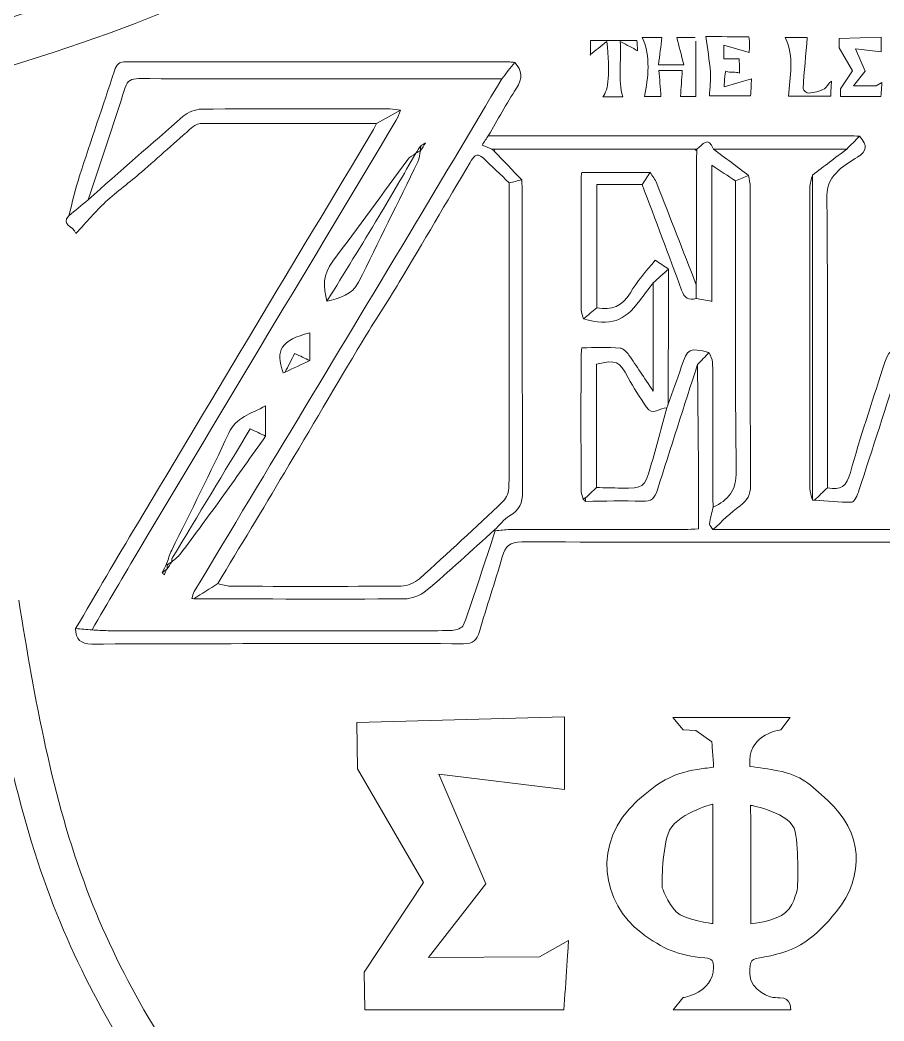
# Model space of a CAD drawing. Header units: inches. Extents: x 0 to 12, y 0 to 12.
# Drawn here: x 3.929 to 4.786, y 4.201 to 5.195 of the extents above; entities that cross this region are included whole.
import ezdxf

# ---------------------------------------------------------------- set-up
doc = ezdxf.new("R2010")
doc.units = ezdxf.units.IN
doc.header["$MEASUREMENT"] = 0

msp = doc.modelspace()

# ---------------------------------------------------------------- linework, layer by layer
at = {"color": 250, "lineweight": 0}
for centre, start, end in [((3.33095, 7.0067), 284.12606, 312.92928), ((5.92303, 7.0067), 227.07072, 255.87394)]:
    msp.add_arc(centre, 1.90288, start, end, dxfattribs=at)
at = {"color": 5, "lineweight": 0}
for centre, start, end in [((3.3985, 6.88044), 284.12606, 312.92928), ((5.86098, 6.88044), 227.07072, 255.87394)]:
    msp.add_arc(centre, 1.80773, start, end, dxfattribs=at)
at = {"color": 1, "lineweight": 0}
for points, knots in [([(4.59963, 5.17386), (4.59963, 5.17276), (4.59963, 5.17166), (4.59963, 5.17057), (4.59963, 5.15231), (4.59963, 5.13589), (4.59963, 5.11914), (4.59502, 5.11914), (4.58865, 5.11914), (4.58441, 5.11914), (4.58496, 5.12746), (4.58552, 5.13576), (4.58613, 5.14489), (4.57821, 5.14489), (4.57153, 5.14489), (4.56305, 5.14489), (4.5637, 5.13626), (4.56433, 5.12795), (4.565, 5.119), (4.56034, 5.119), (4.55327, 5.119), (4.54875, 5.119), (4.5522, 5.13842), (4.55519, 5.158), (4.54644, 5.17764), (4.55296, 5.17764), (4.55948, 5.17764), (4.56599, 5.17764), (4.56488, 5.16876), (4.56377, 5.15989), (4.56258, 5.15045), (4.57135, 5.15045), (4.57797, 5.15045), (4.58772, 5.15045), (4.58512, 5.16044), (4.58289, 5.16904), (4.58066, 5.17764), (4.58676, 5.17764), (4.59286, 5.17764), (4.59896, 5.17764)], [0, 0, 0, 0, 1, 1, 1, 2, 2, 2, 3, 3, 3, 4, 4, 4, 5, 5, 5, 6, 6, 6, 7, 7, 7, 8, 8, 8, 9, 9, 9, 10, 10, 10, 11, 11, 11, 12, 12, 12, 13, 13, 13, 13]), ([(4.65223, 5.17826), (4.65353, 5.17298), (4.65248, 5.16263), (4.65248, 5.16263), (4.65248, 5.16263), (4.62748, 5.1698), (4.62748, 5.1698), (4.62748, 5.1698), (4.6274, 5.15631), (4.6274, 5.15631), (4.6274, 5.15631), (4.6427, 5.15631), (4.6427, 5.15631), (4.6427, 5.15631), (4.64302, 5.14489), (4.64302, 5.14215), (4.63876, 5.14393), (4.63448, 5.14207), (4.62942, 5.14418), (4.6282, 5.14343), (4.62769, 5.12859), (4.62769, 5.12859), (4.62769, 5.12859), (4.65493, 5.13649), (4.65493, 5.13649), (4.65493, 5.13649), (4.65423, 5.12467), (4.65394, 5.1197), (4.63886, 5.1197), (4.62473, 5.1197), (4.61302, 5.1197), (4.61345, 5.12768), (4.61467, 5.13546), (4.6141, 5.14311), (4.6132, 5.15494), (4.61109, 5.16669), (4.60949, 5.17847), (4.62252, 5.17847), (4.6392, 5.17826), (4.65223, 5.17826)], [0, 0, 0, 0, 1, 1, 1, 2, 2, 2, 3, 3, 3, 4, 4, 4, 5, 5, 5, 6, 6, 6, 7, 7, 7, 8, 8, 8, 9, 9, 9, 10, 10, 10, 11, 11, 11, 12, 12, 12, 13, 13, 13, 13]), ([(4.71019, 5.17764), (4.70873, 5.1607), (4.7071, 5.14377), (4.70608, 5.1268), (4.70598, 5.1253), (4.71007, 5.122), (4.71188, 5.12222), (4.71717, 5.12287), (4.7226, 5.12426), (4.72733, 5.12664), (4.72955, 5.12775), (4.73029, 5.13181), (4.73419, 5.13422), (4.73395, 5.12949), (4.73371, 5.12476), (4.73344, 5.11922), (4.71876, 5.11922), (4.70474, 5.11922), (4.69143, 5.11922), (4.6932, 5.13858), (4.69776, 5.15841), (4.6882, 5.17764), (4.69553, 5.17764), (4.70286, 5.17764), (4.71019, 5.17764)], [0, 0, 0, 0, 1, 1, 1, 2, 2, 2, 3, 3, 3, 4, 4, 4, 5, 5, 5, 6, 6, 6, 7, 7, 7, 8, 8, 8, 8]), ([(4.75822, 5.16635), (4.75822, 5.16635), (4.76762, 5.14429), (4.76762, 5.14429), (4.76762, 5.14429), (4.75613, 5.12943), (4.75613, 5.12943), (4.75613, 5.12943), (4.77844, 5.12957), (4.77844, 5.12957), (4.77844, 5.12957), (4.78427, 5.13285), (4.78427, 5.13285), (4.78427, 5.13285), (4.78368, 5.12397), (4.78334, 5.11895), (4.76855, 5.11895), (4.74333, 5.11895), (4.74333, 5.11895), (4.74333, 5.11895), (4.74317, 5.12653), (4.74317, 5.12653), (4.74317, 5.12653), (4.75514, 5.14457), (4.75514, 5.14457), (4.75514, 5.14457), (4.74185, 5.1674), (4.74185, 5.1674), (4.74185, 5.1674), (4.74173, 5.17669), (4.74173, 5.17669), (4.74173, 5.17669), (4.78343, 5.17784), (4.78343, 5.17784), (4.78344, 5.17296), (4.78345, 5.16808), (4.78345, 5.1632), (4.78345, 5.1632), (4.75822, 5.16635), (4.75822, 5.16635)], [0, 0, 0, 0, 1, 1, 1, 2, 2, 2, 3, 3, 3, 4, 4, 4, 5, 5, 5, 6, 6, 6, 7, 7, 7, 8, 8, 8, 9, 9, 9, 10, 10, 10, 11, 11, 11, 12, 12, 12, 13, 13, 13, 13]), ([(4.49522, 5.16048), (4.49522, 5.16491), (4.49522, 5.16935), (4.49522, 5.17463), (4.51046, 5.17463), (4.52526, 5.17463), (4.54115, 5.17463), (4.54132, 5.17163), (4.54151, 5.16818), (4.54172, 5.16442), (4.53663, 5.16719), (4.5319, 5.16976), (4.52462, 5.17372), (4.52586, 5.15329), (4.52212, 5.13575), (4.52708, 5.11869), (4.52266, 5.11869), (4.5152, 5.11869), (4.50732, 5.11869), (4.51315, 5.12524), (4.51443, 5.14214), (4.51123, 5.17374), (4.50477, 5.16854), (4.49988, 5.16461), (4.49498, 5.16068), (4.49498, 5.16068), (4.49522, 5.16048), (4.49522, 5.16048)], [0, 0, 0, 0, 1, 1, 1, 2, 2, 2, 3, 3, 3, 4, 4, 4, 5, 5, 5, 6, 6, 6, 7, 7, 7, 8, 8, 8, 9, 9, 9, 9]), ([(4.49498, 5.16068), (4.49498, 5.16068), (4.4947, 5.15992), (4.4947, 5.15992), (4.4947, 5.15992), (4.49522, 5.16048), (4.49522, 5.16048), (4.49522, 5.16048), (4.49498, 5.16068), (4.49498, 5.16068)], [0, 0, 0, 0, 1, 1, 1, 2, 2, 2, 3, 3, 3, 3])]:
    msp.add_open_spline(points, degree=3, knots=knots, dxfattribs=at)
at = {"color": 5, "lineweight": 0}
for points, knots in [([(4.41996, 5.15289), (4.41563, 5.14741), (4.4113, 5.14192), (4.40697, 5.13643), (4.28684, 5.13648), (4.16671, 5.13647), (4.04657, 5.13672), (4.03946, 5.13674), (4.03561, 5.13506), (4.03328, 5.12782), (4.02129, 5.09065), (4.00879, 5.05364), (3.99647, 5.01657), (3.99006, 5.01125), (3.98365, 5.00594), (3.97723, 5.00063), (3.9808, 5.01386), (3.98383, 5.02726), (3.98804, 5.04028), (3.99929, 5.07507), (4.0112, 5.10964), (4.02248, 5.14443), (4.02454, 5.15077), (4.02728, 5.15351), (4.03436, 5.1535), (4.16127, 5.15327), (4.28818, 5.1533), (4.41509, 5.15326), (4.41671, 5.15326), (4.41834, 5.15302), (4.41996, 5.15289)], [0, 0, 0, 0, 1, 1, 1, 2, 2, 2, 3, 3, 3, 4, 4, 4, 5, 5, 5, 6, 6, 6, 7, 7, 7, 8, 8, 8, 9, 9, 9, 10, 10, 10, 10]), ([(4.41996, 5.15289), (4.42737, 5.14476), (4.42785, 5.13681), (4.42159, 5.12719), (4.41162, 5.11187), (4.40286, 5.09576), (4.39359, 5.07998), (4.39166, 5.07708), (4.38973, 5.07417), (4.38747, 5.07076), (4.39122, 5.06916), (4.39412, 5.06792), (4.39703, 5.06668), (4.39789, 5.06602), (4.39875, 5.06535), (4.3996, 5.06469), (4.40866, 5.05519), (4.41772, 5.04568), (4.42678, 5.03618), (4.42265, 5.03523), (4.41853, 5.03428), (4.4144, 5.03333), (4.40575, 5.04156), (4.39714, 5.04983), (4.38843, 5.058), (4.38154, 5.06447), (4.37845, 5.05821), (4.3757, 5.0536), (4.35214, 5.01404), (4.32893, 4.97426), (4.30527, 4.93476), (4.29333, 4.91483), (4.28036, 4.89553), (4.26842, 4.87559), (4.24254, 4.83236), (4.21711, 4.78885), (4.19131, 4.74555), (4.1694, 4.70877), (4.14723, 4.67213), (4.12517, 4.63543), (4.11728, 4.63042), (4.10939, 4.62541), (4.1015, 4.6204), (4.1015, 4.6204), (4.10145, 4.62041), (4.10145, 4.62041), (4.10079, 4.6207), (4.1001, 4.62084), (4.09937, 4.62083), (4.10016, 4.62309), (4.10057, 4.62557), (4.10177, 4.62758), (4.17498, 4.74943), (4.24831, 4.87122), (4.3215, 4.99308), (4.35014, 5.04077), (4.37849, 5.08864), (4.40697, 5.13643), (4.4113, 5.14192), (4.41563, 5.14741), (4.41996, 5.15289)], [0, 0, 0, 0, 1, 1, 1, 2, 2, 2, 3, 3, 3, 4, 4, 4, 5, 5, 5, 6, 6, 6, 7, 7, 7, 8, 8, 8, 9, 9, 9, 10, 10, 10, 11, 11, 11, 12, 12, 12, 13, 13, 13, 14, 14, 14, 15, 15, 15, 16, 16, 16, 17, 17, 17, 18, 18, 18, 19, 19, 19, 20, 20, 20, 20]), ([(4.30665, 5.10529), (4.30309, 5.10578), (4.29953, 5.10668), (4.29597, 5.10668), (4.23366, 5.10677), (4.17134, 5.10694), (4.10903, 5.10643), (4.10292, 5.10638), (4.09566, 5.10333), (4.09095, 5.0993), (4.05915, 5.07208), (4.0279, 5.04422), (3.99647, 5.01656), (4.00879, 5.05364), (4.02129, 5.09065), (4.03328, 5.12782), (4.03561, 5.13506), (4.03946, 5.13674), (4.04657, 5.13672), (4.16671, 5.13647), (4.28684, 5.13648), (4.40697, 5.13643), (4.37849, 5.08864), (4.35014, 5.04077), (4.3215, 4.99308), (4.24831, 4.87122), (4.17498, 4.74943), (4.10177, 4.62758), (4.10057, 4.62557), (4.10016, 4.62309), (4.09937, 4.62083), (4.10006, 4.62069), (4.10076, 4.62055), (4.10145, 4.62041), (4.10145, 4.62041), (4.1015, 4.6204), (4.1015, 4.6204), (4.17107, 4.62026), (4.24064, 4.6199), (4.31021, 4.62035), (4.3175, 4.62039), (4.32623, 4.62352), (4.33178, 4.6282), (4.35499, 4.64777), (4.37724, 4.66848), (4.39984, 4.68878), (4.39984, 4.68878), (4.40056, 4.68783), (4.40056, 4.68783), (4.39022, 4.65665), (4.38012, 4.62539), (4.36915, 4.59443), (4.36812, 4.59152), (4.36163, 4.58903), (4.35762, 4.58895), (4.33283, 4.58845), (4.30803, 4.5887), (4.28323, 4.5887), (4.1942, 4.5887), (4.10516, 4.58869), (4.01613, 4.58873), (4.01086, 4.58873), (4.00559, 4.58919), (4.00032, 4.58944), (4.0161, 4.61645), (4.03165, 4.64359), (4.04771, 4.67043), (4.13249, 4.81212), (4.2174, 4.95373), (4.30222, 5.09541), (4.30406, 5.09849), (4.30519, 5.10199), (4.30665, 5.10529)], [0, 0, 0, 0, 1, 1, 1, 2, 2, 2, 3, 3, 3, 4, 4, 4, 5, 5, 5, 6, 6, 6, 7, 7, 7, 8, 8, 8, 9, 9, 9, 10, 10, 10, 11, 11, 11, 12, 12, 12, 13, 13, 13, 14, 14, 14, 15, 15, 15, 16, 16, 16, 17, 17, 17, 18, 18, 18, 19, 19, 19, 20, 20, 20, 21, 21, 21, 22, 22, 22, 23, 23, 23, 24, 24, 24, 24]), ([(4.30665, 5.10529), (4.29861, 5.10088), (4.29056, 5.09647), (4.28251, 5.09206), (4.22509, 5.09218), (4.16766, 5.09235), (4.11024, 5.09227), (4.10691, 5.09227), (4.10284, 5.09107), (4.10038, 5.08895), (4.08323, 5.07416), (4.06655, 5.05882), (4.04943, 5.04399), (4.03774, 5.03387), (4.0251, 5.02481), (4.01378, 5.01431), (4.00386, 5.00512), (3.99519, 4.99458), (3.98439, 4.98293), (3.98118, 4.99121), (3.9693, 4.99119), (3.97724, 5.00064), (3.98365, 5.00594), (3.99006, 5.01125), (3.99647, 5.01656), (4.0279, 5.04422), (4.05915, 5.07208), (4.09095, 5.0993), (4.09566, 5.10333), (4.10292, 5.10638), (4.10903, 5.10643), (4.17134, 5.10694), (4.23366, 5.10677), (4.29597, 5.10668), (4.29953, 5.10668), (4.30309, 5.10578), (4.30665, 5.10529)], [0, 0, 0, 0, 1, 1, 1, 2, 2, 2, 3, 3, 3, 4, 4, 4, 5, 5, 5, 6, 6, 6, 7, 7, 7, 8, 8, 8, 9, 9, 9, 10, 10, 10, 11, 11, 11, 12, 12, 12, 12]), ([(4.00031, 4.58944), (3.9949, 4.58991), (3.9895, 4.59038), (3.98409, 4.59084), (4.00449, 4.62553), (4.02468, 4.66034), (4.04533, 4.69487), (4.12302, 4.8248), (4.20087, 4.95465), (4.27863, 5.08454), (4.28008, 5.08695), (4.28122, 5.08955), (4.28251, 5.09206), (4.29056, 5.09647), (4.29861, 5.10088), (4.30665, 5.10529), (4.30519, 5.10199), (4.30406, 5.09849), (4.30222, 5.09541), (4.2174, 4.95373), (4.13249, 4.81212), (4.04771, 4.67043), (4.03165, 4.64359), (4.0161, 4.61645), (4.00031, 4.58944)], [0, 0, 0, 0, 1, 1, 1, 2, 2, 2, 3, 3, 3, 4, 4, 4, 5, 5, 5, 6, 6, 6, 7, 7, 7, 8, 8, 8, 8]), ([(4.76209, 5.07962), (4.75784, 5.07531), (4.75359, 5.071), (4.74934, 5.06669), (4.7053, 5.06669), (4.66127, 5.06669), (4.61724, 5.0667), (4.61186, 5.08035), (4.60629, 5.07096), (4.60076, 5.06683), (4.5998, 5.06678), (4.59884, 5.06673), (4.59787, 5.06668), (4.5319, 5.06669), (4.46592, 5.06669), (4.39994, 5.06669), (4.39897, 5.06669), (4.398, 5.06668), (4.39703, 5.06668), (4.39412, 5.06792), (4.39122, 5.06916), (4.38747, 5.07076), (4.38973, 5.07417), (4.39166, 5.07708), (4.39359, 5.07998), (4.51276, 5.08001), (4.63194, 5.08003), (4.75112, 5.08003), (4.75478, 5.08003), (4.75844, 5.07976), (4.76209, 5.07962)], [0, 0, 0, 0, 1, 1, 1, 2, 2, 2, 3, 3, 3, 4, 4, 4, 5, 5, 5, 6, 6, 6, 7, 7, 7, 8, 8, 8, 9, 9, 9, 10, 10, 10, 10]), ([(4.65192, 5.04068), (4.64761, 5.03887), (4.64329, 5.03707), (4.63898, 5.03527), (4.63166, 5.04012), (4.62434, 5.04497), (4.61562, 5.05075), (4.61562, 5.00501), (4.61562, 4.96092), (4.61562, 4.91558), (4.60966, 4.91672), (4.60484, 4.91765), (4.60003, 4.91858), (4.60005, 4.92311), (4.60007, 4.92765), (4.60009, 4.93218), (4.6002, 4.97649), (4.60032, 5.0208), (4.60044, 5.0651), (4.60061, 5.06567), (4.60072, 5.06625), (4.60076, 5.06683), (4.60629, 5.07096), (4.61186, 5.08035), (4.61724, 5.0667), (4.6288, 5.05802), (4.64036, 5.04935), (4.65192, 5.04068)], [0, 0, 0, 0, 1, 1, 1, 2, 2, 2, 3, 3, 3, 4, 4, 4, 5, 5, 5, 6, 6, 6, 7, 7, 7, 8, 8, 8, 9, 9, 9, 9]), ([(4.76209, 5.07962), (4.77029, 5.06969), (4.76982, 5.06539), (4.76003, 5.05886), (4.75361, 5.05458), (4.74645, 5.05094), (4.74123, 5.04549), (4.73488, 5.03886), (4.72956, 5.03225), (4.72967, 5.02075), (4.73058, 4.92405), (4.7303, 4.82734), (4.73037, 4.73063), (4.72601, 4.72651), (4.72165, 4.72239), (4.71729, 4.71826), (4.71664, 4.71826), (4.716, 4.71824), (4.71535, 4.7182), (4.71535, 4.8258), (4.71535, 4.93339), (4.71536, 5.04099), (4.72668, 5.04956), (4.73801, 5.05812), (4.74934, 5.06669), (4.75359, 5.071), (4.75784, 5.07531), (4.76209, 5.07962)], [0, 0, 0, 0, 1, 1, 1, 2, 2, 2, 3, 3, 3, 4, 4, 4, 5, 5, 5, 6, 6, 6, 7, 7, 7, 8, 8, 8, 9, 9, 9, 9]), ([(4.32655, 5.06999), (4.32655, 5.06999), (4.32663, 5.07006), (4.32663, 5.07006), (4.32499, 5.06759), (4.32336, 5.06513), (4.32172, 5.06266), (4.32172, 5.06266), (4.32172, 5.06265), (4.32172, 5.06265), (4.31902, 5.06064), (4.31565, 5.05914), (4.31374, 5.05656), (4.28886, 5.02289), (4.26475, 4.98864), (4.23919, 4.95551), (4.22913, 4.94247), (4.2299, 4.92974), (4.23352, 4.9157), (4.24583, 4.91903), (4.25862, 4.92196), (4.26496, 4.93474), (4.28467, 4.97447), (4.30418, 5.0143), (4.32358, 5.05418), (4.32522, 5.05756), (4.3255, 5.06162), (4.32641, 5.06536), (4.32641, 5.06536), (4.32636, 5.06528), (4.32636, 5.06528), (4.32804, 5.06782), (4.32971, 5.07036), (4.33139, 5.0729), (4.32977, 5.07193), (4.32816, 5.07096), (4.32655, 5.06999)], [0, 0, 0, 0, 1, 1, 1, 2, 2, 2, 3, 3, 3, 4, 4, 4, 5, 5, 5, 6, 6, 6, 7, 7, 7, 8, 8, 8, 9, 9, 9, 10, 10, 10, 11, 11, 11, 12, 12, 12, 12]), ([(4.32641, 5.06536), (4.32485, 5.06446), (4.32328, 5.06356), (4.32172, 5.06266), (4.32336, 5.06513), (4.32499, 5.06759), (4.32663, 5.07006), (4.32654, 5.06847), (4.32645, 5.06687), (4.32636, 5.06528), (4.32636, 5.06528), (4.32641, 5.06536), (4.32641, 5.06536)], [0, 0, 0, 0, 1, 1, 1, 2, 2, 2, 3, 3, 3, 4, 4, 4, 4]), ([(4.32636, 5.06528), (4.32645, 5.06687), (4.32654, 5.06847), (4.32663, 5.07006), (4.32663, 5.07006), (4.32655, 5.06999), (4.32655, 5.06999), (4.32816, 5.07096), (4.32977, 5.07193), (4.33139, 5.0729), (4.32971, 5.07036), (4.32804, 5.06782), (4.32636, 5.06528)], [0, 0, 0, 0, 1, 1, 1, 2, 2, 2, 3, 3, 3, 4, 4, 4, 4]), ([(4.33139, 5.0729), (4.32977, 5.07193), (4.32816, 5.07096), (4.32655, 5.06999), (4.32816, 5.07096), (4.32977, 5.07193), (4.33139, 5.0729)], [0, 0, 0, 0, 1, 1, 1, 2, 2, 2, 2]), ([(4.967, 5.06068), (4.99477, 5.04884), (5.01503, 5.02995), (5.02917, 5.00254), (5.04853, 4.96503), (5.05735, 4.92571), (5.05738, 4.88401), (5.05738, 4.87529), (5.05596, 4.86656), (5.0552, 4.85784), (5.0558, 4.84951), (5.05849, 4.84067), (5.05661, 4.83295), (5.05097, 4.80985), (5.04363, 4.78717), (5.03674, 4.76439), (5.035, 4.75866), (5.03246, 4.75317), (5.03029, 4.74757), (5.0197, 4.73618), (5.00911, 4.7248), (4.99859, 4.71336), (4.99817, 4.7129), (4.99846, 4.71179), (4.99842, 4.71099), (4.99842, 4.71099), (4.99845, 4.71125), (4.99845, 4.71125), (4.97496, 4.69081), (4.94502, 4.68635), (4.91651, 4.67868), (4.90803, 4.6764), (4.89873, 4.67669), (4.88981, 4.67669), (4.7355, 4.67658), (4.5812, 4.67647), (4.4269, 4.67689), (4.41501, 4.67692), (4.41035, 4.67258), (4.40735, 4.66187), (4.40038, 4.63703), (4.39203, 4.61258), (4.38484, 4.5878), (4.38237, 4.57926), (4.3788, 4.57577), (4.3691, 4.5758), (4.24615, 4.57606), (4.12319, 4.57591), (4.00024, 4.57545), (3.98863, 4.5754), (3.98424, 4.58022), (3.98409, 4.59084), (3.9895, 4.59038), (3.9949, 4.58991), (4.00032, 4.58944), (4.00559, 4.58919), (4.01086, 4.58873), (4.01613, 4.58873), (4.10516, 4.58869), (4.1942, 4.5887), (4.28323, 4.5887), (4.30803, 4.5887), (4.33283, 4.58845), (4.35762, 4.58895), (4.36163, 4.58903), (4.36812, 4.59152), (4.36915, 4.59443), (4.38012, 4.62539), (4.39022, 4.65665), (4.40056, 4.68784), (4.40538, 4.68827), (4.41021, 4.68907), (4.41503, 4.68908), (4.4728, 4.68917), (4.53056, 4.68912), (4.58833, 4.68916), (4.59264, 4.68917), (4.59696, 4.68953), (4.6023, 4.68977), (4.6023, 4.70839), (4.60241, 4.72581), (4.60228, 4.74323), (4.60202, 4.77981), (4.60163, 4.81639), (4.60129, 4.85297), (4.60508, 4.85689), (4.60886, 4.86081), (4.61264, 4.86473), (4.61391, 4.86162), (4.61625, 4.85852), (4.61627, 4.8554), (4.61658, 4.80735), (4.61658, 4.75929), (4.61666, 4.71123), (4.61545, 4.7057), (4.61391, 4.7002), (4.61326, 4.6946), (4.61308, 4.69298), (4.61545, 4.69105), (4.61665, 4.68926), (4.67837, 4.68926), (4.74008, 4.68926), (4.80279, 4.68926), (4.80279, 4.7011), (4.80285, 4.71122), (4.80278, 4.72133), (4.80249, 4.76529), (4.80217, 4.80924), (4.80185, 4.8532), (4.80577, 4.85783), (4.80969, 4.86245), (4.81361, 4.86708), (4.81485, 4.86399), (4.81716, 4.86091), (4.81719, 4.85781), (4.81752, 4.81037), (4.81756, 4.76293), (4.81767, 4.71549), (4.81602, 4.70719), (4.81437, 4.69889), (4.81272, 4.6906), (4.81668, 4.69009), (4.82065, 4.68908), (4.82461, 4.68915), (4.85183, 4.68967), (4.87905, 4.69013), (4.90626, 4.69113), (4.96495, 4.6933), (5.00938, 4.72602), (5.02819, 4.78152), (5.04264, 4.82416), (5.04466, 4.86802), (5.04046, 4.91265), (5.03487, 4.97199), (5.01516, 5.02256), (4.95946, 5.05263), (4.96198, 5.05531), (4.96449, 5.058), (4.967, 5.06068)], [0, 0, 0, 0, 1, 1, 1, 2, 2, 2, 3, 3, 3, 4, 4, 4, 5, 5, 5, 6, 6, 6, 7, 7, 7, 8, 8, 8, 9, 9, 9, 10, 10, 10, 11, 11, 11, 12, 12, 12, 13, 13, 13, 14, 14, 14, 15, 15, 15, 16, 16, 16, 17, 17, 17, 18, 18, 18, 19, 19, 19, 20, 20, 20, 21, 21, 21, 22, 22, 22, 23, 23, 23, 24, 24, 24, 25, 25, 25, 26, 26, 26, 27, 27, 27, 28, 28, 28, 29, 29, 29, 30, 30, 30, 31, 31, 31, 32, 32, 32, 33, 33, 33, 34, 34, 34, 35, 35, 35, 36, 36, 36, 37, 37, 37, 38, 38, 38, 39, 39, 39, 40, 40, 40, 41, 41, 41, 42, 42, 42, 43, 43, 43, 44, 44, 44, 45, 45, 45, 46, 46, 46, 46]), ([(4.32172, 5.06265), (4.30949, 5.0417), (4.29749, 5.02061), (4.28498, 4.99983), (4.26803, 4.97167), (4.25069, 4.94374), (4.23352, 4.9157), (4.2299, 4.92974), (4.22913, 4.94247), (4.23919, 4.95551), (4.26475, 4.98864), (4.28886, 5.02289), (4.31374, 5.05656), (4.31565, 5.05914), (4.31902, 5.06064), (4.32172, 5.06265)], [0, 0, 0, 0, 1, 1, 1, 2, 2, 2, 3, 3, 3, 4, 4, 4, 5, 5, 5, 5]), ([(4.32641, 5.06536), (4.3255, 5.06162), (4.32522, 5.05756), (4.32358, 5.05418), (4.30418, 5.0143), (4.28467, 4.97447), (4.26496, 4.93474), (4.25862, 4.92196), (4.24583, 4.91903), (4.23352, 4.9157), (4.25069, 4.94374), (4.26803, 4.97167), (4.28498, 4.99983), (4.29749, 5.02061), (4.30949, 5.0417), (4.32172, 5.06265), (4.32172, 5.06265), (4.32172, 5.06266), (4.32172, 5.06266), (4.32328, 5.06356), (4.32485, 5.06446), (4.32641, 5.06536)], [0, 0, 0, 0, 1, 1, 1, 2, 2, 2, 3, 3, 3, 4, 4, 4, 5, 5, 5, 6, 6, 6, 7, 7, 7, 7]), ([(4.39994, 5.06669), (4.39985, 5.06602), (4.39974, 5.06536), (4.3996, 5.06469), (4.39875, 5.06535), (4.39789, 5.06602), (4.39703, 5.06668), (4.398, 5.06668), (4.39897, 5.06669), (4.39994, 5.06669)], [0, 0, 0, 0, 1, 1, 1, 2, 2, 2, 3, 3, 3, 3]), ([(4.39994, 5.06669), (4.46592, 5.06669), (4.5319, 5.06669), (4.59787, 5.06669), (4.59873, 5.06616), (4.59959, 5.06563), (4.60044, 5.0651), (4.60032, 5.0208), (4.6002, 4.97649), (4.60009, 4.93219), (4.58702, 4.96572), (4.57401, 4.99926), (4.5608, 5.03272), (4.55927, 5.03659), (4.55653, 5.03998), (4.55435, 5.04359), (4.53198, 5.04359), (4.5096, 5.04359), (4.48646, 5.04359), (4.48626, 5.04228), (4.48573, 5.04035), (4.48573, 5.03842), (4.48568, 4.99467), (4.48564, 4.95093), (4.48579, 4.90718), (4.4858, 4.90418), (4.48733, 4.90118), (4.48815, 4.89818), (4.51519, 4.89101), (4.52847, 4.8954), (4.54392, 4.9165), (4.54823, 4.9224), (4.55275, 4.92814), (4.55717, 4.93395), (4.55717, 4.89912), (4.55717, 4.86428), (4.55717, 4.82653), (4.54805, 4.84024), (4.54087, 4.85146), (4.53317, 4.86231), (4.53104, 4.86531), (4.5275, 4.86911), (4.52439, 4.86931), (4.51199, 4.87011), (4.49951, 4.86964), (4.48662, 4.86964), (4.48617, 4.86629), (4.48568, 4.86436), (4.48567, 4.86242), (4.48563, 4.81776), (4.48559, 4.77311), (4.48573, 4.72845), (4.48573, 4.72537), (4.48709, 4.7223), (4.48782, 4.71922), (4.48861, 4.71851), (4.48941, 4.71781), (4.4902, 4.7171), (4.50893, 4.71722), (4.52769, 4.71795), (4.54638, 4.71718), (4.55563, 4.7168), (4.55899, 4.72028), (4.56156, 4.72856), (4.57447, 4.77014), (4.58799, 4.81152), (4.60129, 4.85297), (4.60163, 4.81639), (4.60202, 4.77981), (4.60228, 4.74323), (4.60241, 4.72581), (4.6023, 4.70839), (4.6023, 4.68977), (4.59696, 4.68953), (4.59264, 4.68917), (4.58833, 4.68916), (4.53056, 4.68912), (4.4728, 4.68917), (4.41503, 4.68908), (4.41021, 4.68907), (4.40538, 4.68827), (4.40056, 4.68784), (4.40056, 4.68783), (4.39984, 4.68878), (4.39984, 4.68878), (4.40479, 4.69349), (4.40911, 4.69923), (4.41483, 4.70266), (4.42426, 4.70832), (4.42769, 4.71541), (4.42764, 4.72651), (4.42725, 4.82528), (4.42742, 4.92405), (4.42739, 5.02282), (4.42739, 5.02727), (4.42699, 5.03173), (4.42678, 5.03618), (4.41772, 5.04568), (4.40866, 5.05519), (4.3996, 5.06469), (4.39974, 5.06536), (4.39985, 5.06602), (4.39994, 5.06669)], [0, 0, 0, 0, 1, 1, 1, 2, 2, 2, 3, 3, 3, 4, 4, 4, 5, 5, 5, 6, 6, 6, 7, 7, 7, 8, 8, 8, 9, 9, 9, 10, 10, 10, 11, 11, 11, 12, 12, 12, 13, 13, 13, 14, 14, 14, 15, 15, 15, 16, 16, 16, 17, 17, 17, 18, 18, 18, 19, 19, 19, 20, 20, 20, 21, 21, 21, 22, 22, 22, 23, 23, 23, 24, 24, 24, 25, 25, 25, 26, 26, 26, 27, 27, 27, 28, 28, 28, 29, 29, 29, 30, 30, 30, 31, 31, 31, 32, 32, 32, 33, 33, 33, 34, 34, 34, 34]), ([(4.60076, 5.06683), (4.60072, 5.06625), (4.60061, 5.06567), (4.60044, 5.0651), (4.59959, 5.06563), (4.59873, 5.06616), (4.59787, 5.06669), (4.59884, 5.06673), (4.5998, 5.06678), (4.60076, 5.06683)], [0, 0, 0, 0, 1, 1, 1, 2, 2, 2, 3, 3, 3, 3]), ([(4.71729, 4.71826), (4.72966, 4.71746), (4.74205, 4.71597), (4.75437, 4.71642), (4.75694, 4.71652), (4.76011, 4.72353), (4.76152, 4.72784), (4.77515, 4.76957), (4.78846, 4.8114), (4.80186, 4.8532), (4.80217, 4.80924), (4.80249, 4.76529), (4.80278, 4.72133), (4.80285, 4.71122), (4.80279, 4.7011), (4.80279, 4.68926), (4.74008, 4.68926), (4.67837, 4.68926), (4.61666, 4.68926), (4.62557, 4.69718), (4.634, 4.70574), (4.64354, 4.71279), (4.65075, 4.71812), (4.6539, 4.72355), (4.65387, 4.73285), (4.65351, 4.83155), (4.65368, 4.93026), (4.6536, 5.02897), (4.65359, 5.03287), (4.6525, 5.03678), (4.65192, 5.04068), (4.64036, 5.04935), (4.6288, 5.05802), (4.61723, 5.0667), (4.66127, 5.06669), (4.7053, 5.06669), (4.74934, 5.06669), (4.73801, 5.05812), (4.72668, 5.04956), (4.71535, 5.04099), (4.71445, 5.0368), (4.71277, 5.03262), (4.71277, 5.02843), (4.71262, 4.92918), (4.71262, 4.82994), (4.71277, 4.73069), (4.71278, 4.72653), (4.71445, 4.72236), (4.71535, 4.7182), (4.716, 4.71824), (4.71664, 4.71826), (4.71729, 4.71826)], [0, 0, 0, 0, 1, 1, 1, 2, 2, 2, 3, 3, 3, 4, 4, 4, 5, 5, 5, 6, 6, 6, 7, 7, 7, 8, 8, 8, 9, 9, 9, 10, 10, 10, 11, 11, 11, 12, 12, 12, 13, 13, 13, 14, 14, 14, 15, 15, 15, 16, 16, 16, 17, 17, 17, 17]), ([(4.54631, 5.03161), (4.53175, 5.03161), (4.51719, 5.03161), (4.50134, 5.03161), (4.50134, 4.99026), (4.50134, 4.9498), (4.50133, 4.90935), (4.49694, 4.90562), (4.49255, 4.9019), (4.48815, 4.89818), (4.48733, 4.90118), (4.4858, 4.90418), (4.48579, 4.90718), (4.48564, 4.95093), (4.48568, 4.99467), (4.48573, 5.03842), (4.48573, 5.04035), (4.48626, 5.04228), (4.48646, 5.04359), (4.5096, 5.04359), (4.53198, 5.04359), (4.55434, 5.04359), (4.55166, 5.03959), (4.54899, 5.0356), (4.54631, 5.03161)], [0, 0, 0, 0, 1, 1, 1, 2, 2, 2, 3, 3, 3, 4, 4, 4, 5, 5, 5, 6, 6, 6, 7, 7, 7, 8, 8, 8, 8]), ([(4.54631, 5.03161), (4.54899, 5.0356), (4.55166, 5.03959), (4.55434, 5.04359), (4.55653, 5.03998), (4.55927, 5.03659), (4.5608, 5.03272), (4.57401, 4.99926), (4.58702, 4.96572), (4.60009, 4.93219), (4.60007, 4.92765), (4.60005, 4.92311), (4.60003, 4.91858), (4.59233, 4.91624), (4.58829, 4.91906), (4.5855, 4.92674), (4.57273, 4.9618), (4.55942, 4.99667), (4.54631, 5.03161)], [0, 0, 0, 0, 1, 1, 1, 2, 2, 2, 3, 3, 3, 4, 4, 4, 5, 5, 5, 6, 6, 6, 6]), ([(4.61666, 4.71123), (4.63206, 4.71826), (4.63999, 4.72781), (4.63973, 4.74717), (4.63841, 4.84319), (4.63904, 4.93923), (4.63898, 5.03527), (4.64329, 5.03707), (4.64761, 5.03887), (4.65192, 5.04068), (4.6525, 5.03678), (4.65359, 5.03287), (4.6536, 5.02897), (4.65368, 4.93026), (4.65351, 4.83155), (4.65387, 4.73285), (4.6539, 4.72355), (4.65075, 4.71812), (4.64354, 4.71279), (4.634, 4.70574), (4.62557, 4.69718), (4.61666, 4.68926), (4.61545, 4.69105), (4.61308, 4.69298), (4.61326, 4.6946), (4.61391, 4.7002), (4.61545, 4.7057), (4.61666, 4.71123)], [0, 0, 0, 0, 1, 1, 1, 2, 2, 2, 3, 3, 3, 4, 4, 4, 5, 5, 5, 6, 6, 6, 7, 7, 7, 8, 8, 8, 9, 9, 9, 9]), ([(4.71535, 4.7182), (4.71445, 4.72236), (4.71278, 4.72653), (4.71277, 4.73069), (4.71262, 4.82994), (4.71262, 4.92918), (4.71277, 5.02843), (4.71277, 5.03262), (4.71445, 5.0368), (4.71535, 5.04099), (4.71535, 4.93339), (4.71535, 4.8258), (4.71535, 4.7182)], [0, 0, 0, 0, 1, 1, 1, 2, 2, 2, 3, 3, 3, 4, 4, 4, 4]), ([(4.12517, 4.63543), (4.12934, 4.63453), (4.13351, 4.63287), (4.13768, 4.63286), (4.19421, 4.63269), (4.25074, 4.63252), (4.30726, 4.63306), (4.31334, 4.63312), (4.32066, 4.63618), (4.32524, 4.64027), (4.35341, 4.66546), (4.38112, 4.69117), (4.40848, 4.71724), (4.41198, 4.72057), (4.41415, 4.727), (4.41417, 4.732), (4.41449, 4.83245), (4.41441, 4.93289), (4.4144, 5.03333), (4.41853, 5.03428), (4.42265, 5.03523), (4.42678, 5.03618), (4.42699, 5.03173), (4.42739, 5.02727), (4.42739, 5.02282), (4.42742, 4.92405), (4.42725, 4.82528), (4.42764, 4.72651), (4.42769, 4.71541), (4.42426, 4.70832), (4.41483, 4.70266), (4.40911, 4.69923), (4.40479, 4.69349), (4.39984, 4.68878), (4.37724, 4.66848), (4.35499, 4.64777), (4.33178, 4.6282), (4.32623, 4.62352), (4.3175, 4.62039), (4.31021, 4.62035), (4.24064, 4.6199), (4.17107, 4.62026), (4.1015, 4.6204), (4.10939, 4.62541), (4.11728, 4.63042), (4.12517, 4.63543)], [0, 0, 0, 0, 1, 1, 1, 2, 2, 2, 3, 3, 3, 4, 4, 4, 5, 5, 5, 6, 6, 6, 7, 7, 7, 8, 8, 8, 9, 9, 9, 10, 10, 10, 11, 11, 11, 12, 12, 12, 13, 13, 13, 14, 14, 14, 15, 15, 15, 15]), ([(4.48815, 4.89818), (4.49255, 4.9019), (4.49694, 4.90562), (4.50133, 4.90935), (4.51578, 4.9068), (4.52672, 4.91039), (4.53467, 4.9242), (4.54106, 4.93532), (4.55018, 4.94488), (4.55919, 4.95657), (4.56378, 4.95351), (4.56816, 4.95059), (4.57254, 4.94767), (4.56742, 4.9431), (4.5623, 4.93853), (4.55718, 4.93395), (4.55275, 4.92814), (4.54823, 4.9224), (4.54392, 4.9165), (4.52847, 4.8954), (4.51519, 4.89101), (4.48815, 4.89818)], [0, 0, 0, 0, 1, 1, 1, 2, 2, 2, 3, 3, 3, 4, 4, 4, 5, 5, 5, 6, 6, 6, 7, 7, 7, 7]), ([(4.57215, 4.8136), (4.57173, 4.81235), (4.57132, 4.8111), (4.5709, 4.80986), (4.56411, 4.8107), (4.55675, 4.80091), (4.55044, 4.81095), (4.54441, 4.82054), (4.53778, 4.82981), (4.53246, 4.83977), (4.52365, 4.85627), (4.52075, 4.85791), (4.50109, 4.85331), (4.50109, 4.81255), (4.50109, 4.77167), (4.50109, 4.73079), (4.49735, 4.72734), (4.49362, 4.7239), (4.48988, 4.72047), (4.48916, 4.72011), (4.48847, 4.71969), (4.48782, 4.71922), (4.48709, 4.7223), (4.48573, 4.72537), (4.48573, 4.72845), (4.48559, 4.77311), (4.48563, 4.81776), (4.48567, 4.86242), (4.48568, 4.86436), (4.48617, 4.86629), (4.48662, 4.86964), (4.49951, 4.86964), (4.51199, 4.87011), (4.52439, 4.86931), (4.5275, 4.86911), (4.53104, 4.86531), (4.53317, 4.86231), (4.54087, 4.85146), (4.54805, 4.84024), (4.55717, 4.82653), (4.55717, 4.86428), (4.55717, 4.89912), (4.55718, 4.93395), (4.5623, 4.93853), (4.56742, 4.9431), (4.57254, 4.94768), (4.57241, 4.90298), (4.57228, 4.85829), (4.57215, 4.8136)], [0, 0, 0, 0, 1, 1, 1, 2, 2, 2, 3, 3, 3, 4, 4, 4, 5, 5, 5, 6, 6, 6, 7, 7, 7, 8, 8, 8, 9, 9, 9, 10, 10, 10, 11, 11, 11, 12, 12, 12, 13, 13, 13, 14, 14, 14, 15, 15, 15, 16, 16, 16, 16]), ([(4.19206, 4.84535), (4.19206, 4.84535), (4.19196, 4.84527), (4.19196, 4.84527), (4.2001, 4.84913), (4.20825, 4.85299), (4.21639, 4.85685), (4.21639, 4.86585), (4.21639, 4.87484), (4.21639, 4.88435), (4.18802, 4.87715), (4.18192, 4.86731), (4.18988, 4.84471), (4.1906, 4.84492), (4.19133, 4.84514), (4.19206, 4.84535)], [0, 0, 0, 0, 1, 1, 1, 2, 2, 2, 3, 3, 3, 4, 4, 4, 5, 5, 5, 5]), ([(4.18988, 4.84471), (4.18192, 4.86731), (4.18802, 4.87715), (4.21639, 4.88435), (4.21639, 4.87484), (4.21639, 4.86585), (4.21639, 4.85685), (4.21179, 4.85905), (4.2072, 4.86125), (4.20142, 4.86401), (4.19798, 4.85718), (4.19497, 4.85122), (4.19196, 4.84527), (4.19196, 4.84527), (4.19206, 4.84535), (4.19206, 4.84535), (4.19127, 4.84533), (4.19055, 4.84512), (4.18988, 4.84471)], [0, 0, 0, 0, 1, 1, 1, 2, 2, 2, 3, 3, 3, 4, 4, 4, 5, 5, 5, 6, 6, 6, 6]), ([(4.57215, 4.8136), (4.5765, 4.82587), (4.5811, 4.83806), (4.58515, 4.85043), (4.5912, 4.86887), (4.59322, 4.87006), (4.61264, 4.86473), (4.60886, 4.86081), (4.60508, 4.85689), (4.60129, 4.85297), (4.58799, 4.81152), (4.57447, 4.77014), (4.56156, 4.72856), (4.55899, 4.72028), (4.55563, 4.7168), (4.54638, 4.71718), (4.52769, 4.71795), (4.50893, 4.71722), (4.4902, 4.71711), (4.4901, 4.71823), (4.48999, 4.71935), (4.48988, 4.72046), (4.49362, 4.7239), (4.49735, 4.72734), (4.50109, 4.73079), (4.5092, 4.73063), (4.51732, 4.73036), (4.52543, 4.73034), (4.54803, 4.73028), (4.54831, 4.73023), (4.55467, 4.7515), (4.56045, 4.77084), (4.56552, 4.7904), (4.5709, 4.80986), (4.57132, 4.8111), (4.57173, 4.81235), (4.57215, 4.8136)], [0, 0, 0, 0, 1, 1, 1, 2, 2, 2, 3, 3, 3, 4, 4, 4, 5, 5, 5, 6, 6, 6, 7, 7, 7, 8, 8, 8, 9, 9, 9, 10, 10, 10, 11, 11, 11, 12, 12, 12, 12]), ([(4.71729, 4.71826), (4.72165, 4.72239), (4.72601, 4.72651), (4.73037, 4.73063), (4.74347, 4.72754), (4.74935, 4.73224), (4.75309, 4.74589), (4.76253, 4.78038), (4.77415, 4.81428), (4.785, 4.84839), (4.79153, 4.86891), (4.79161, 4.86888), (4.8136, 4.86708), (4.80969, 4.86245), (4.80577, 4.85783), (4.80186, 4.8532), (4.78846, 4.8114), (4.77515, 4.76957), (4.76152, 4.72784), (4.76011, 4.72353), (4.75694, 4.71652), (4.75437, 4.71642), (4.74205, 4.71597), (4.72966, 4.71746), (4.71729, 4.71826)], [0, 0, 0, 0, 1, 1, 1, 2, 2, 2, 3, 3, 3, 4, 4, 4, 5, 5, 5, 6, 6, 6, 7, 7, 7, 8, 8, 8, 8]), ([(4.19196, 4.84527), (4.19497, 4.85122), (4.19798, 4.85718), (4.20142, 4.86401), (4.2072, 4.86125), (4.21179, 4.85905), (4.21639, 4.85685), (4.20825, 4.85299), (4.2001, 4.84913), (4.19196, 4.84527)], [0, 0, 0, 0, 1, 1, 1, 2, 2, 2, 3, 3, 3, 3]), ([(4.18988, 4.84471), (4.19055, 4.84512), (4.19127, 4.84533), (4.19206, 4.84535), (4.19133, 4.84514), (4.1906, 4.84492), (4.18988, 4.84471)], [0, 0, 0, 0, 1, 1, 1, 2, 2, 2, 2]), ([(4.07462, 4.64973), (4.07625, 4.6522), (4.07789, 4.65467), (4.07952, 4.65714), (4.07952, 4.65714), (4.07953, 4.65715), (4.07953, 4.65715), (4.08232, 4.65963), (4.08563, 4.66172), (4.08782, 4.66464), (4.10241, 4.68416), (4.11688, 4.70377), (4.13115, 4.72352), (4.14513, 4.74286), (4.15881, 4.7624), (4.17263, 4.78186), (4.17263, 4.79107), (4.17263, 4.80029), (4.17263, 4.81202), (4.15777, 4.80352), (4.14336, 4.80085), (4.136, 4.78481), (4.11805, 4.74565), (4.09832, 4.7073), (4.07942, 4.66857), (4.07731, 4.66425), (4.07595, 4.65956), (4.07425, 4.65504), (4.07282, 4.65215), (4.07139, 4.64927), (4.06996, 4.64639), (4.07068, 4.64566), (4.07139, 4.64493), (4.0721, 4.6442), (4.07298, 4.64607), (4.07385, 4.64795), (4.07473, 4.64983), (4.07473, 4.64983), (4.07462, 4.64973), (4.07462, 4.64973)], [0, 0, 0, 0, 1, 1, 1, 2, 2, 2, 3, 3, 3, 4, 4, 4, 5, 5, 5, 6, 6, 6, 7, 7, 7, 8, 8, 8, 9, 9, 9, 10, 10, 10, 11, 11, 11, 12, 12, 12, 13, 13, 13, 13]), ([(4.07424, 4.65505), (4.07595, 4.65956), (4.07731, 4.66425), (4.07942, 4.66857), (4.09832, 4.7073), (4.11805, 4.74565), (4.136, 4.78481), (4.14336, 4.80085), (4.15777, 4.80352), (4.17263, 4.81202), (4.17263, 4.80029), (4.17263, 4.79107), (4.17263, 4.78186), (4.16767, 4.7842), (4.16271, 4.78654), (4.15735, 4.78907), (4.13121, 4.74572), (4.10554, 4.70319), (4.07995, 4.66062), (4.0794, 4.65971), (4.07965, 4.65832), (4.07953, 4.65715), (4.07953, 4.65715), (4.07952, 4.65714), (4.07952, 4.65714), (4.07808, 4.65617), (4.07665, 4.65519), (4.07521, 4.65421), (4.07489, 4.65449), (4.07456, 4.65477), (4.07424, 4.65505)], [0, 0, 0, 0, 1, 1, 1, 2, 2, 2, 3, 3, 3, 4, 4, 4, 5, 5, 5, 6, 6, 6, 7, 7, 7, 8, 8, 8, 9, 9, 9, 10, 10, 10, 10]), ([(4.07953, 4.65715), (4.07965, 4.65832), (4.0794, 4.65971), (4.07995, 4.66062), (4.10554, 4.70319), (4.13121, 4.74572), (4.15735, 4.78907), (4.16271, 4.78654), (4.16767, 4.7842), (4.17263, 4.78186), (4.15881, 4.7624), (4.14513, 4.74286), (4.13115, 4.72352), (4.11688, 4.70377), (4.10241, 4.68416), (4.08782, 4.66464), (4.08563, 4.66172), (4.08232, 4.65963), (4.07953, 4.65715)], [0, 0, 0, 0, 1, 1, 1, 2, 2, 2, 3, 3, 3, 4, 4, 4, 5, 5, 5, 6, 6, 6, 6]), ([(4.48782, 4.71922), (4.48847, 4.71969), (4.48916, 4.72011), (4.48988, 4.72047), (4.48999, 4.71935), (4.4901, 4.71823), (4.4902, 4.71711), (4.48941, 4.71781), (4.48861, 4.71851), (4.48782, 4.71922)], [0, 0, 0, 0, 1, 1, 1, 2, 2, 2, 3, 3, 3, 3]), ([(4.07473, 4.64983), (4.07314, 4.64868), (4.07155, 4.64754), (4.06996, 4.64639), (4.07139, 4.64927), (4.07282, 4.65215), (4.07424, 4.65504), (4.07456, 4.65477), (4.07489, 4.65449), (4.07521, 4.65421), (4.07501, 4.65272), (4.07482, 4.65122), (4.07462, 4.64973), (4.07462, 4.64973), (4.07473, 4.64983), (4.07473, 4.64983)], [0, 0, 0, 0, 1, 1, 1, 2, 2, 2, 3, 3, 3, 4, 4, 4, 5, 5, 5, 5]), ([(4.07462, 4.64973), (4.07482, 4.65122), (4.07501, 4.65272), (4.07521, 4.65421), (4.07665, 4.65519), (4.07808, 4.65617), (4.07952, 4.65714), (4.07789, 4.65467), (4.07625, 4.6522), (4.07462, 4.64973)], [0, 0, 0, 0, 1, 1, 1, 2, 2, 2, 3, 3, 3, 3]), ([(4.07473, 4.64983), (4.07385, 4.64795), (4.07298, 4.64607), (4.0721, 4.6442), (4.07139, 4.64493), (4.07068, 4.64566), (4.06996, 4.64639), (4.07155, 4.64754), (4.07314, 4.64868), (4.07473, 4.64983)], [0, 0, 0, 0, 1, 1, 1, 2, 2, 2, 3, 3, 3, 3]), ([(4.10145, 4.62041), (4.10076, 4.62055), (4.10006, 4.62069), (4.09937, 4.62083), (4.1001, 4.62084), (4.10079, 4.6207), (4.10145, 4.62041)], [0, 0, 0, 0, 1, 1, 1, 2, 2, 2, 2]), ([(4.62974, 3.65683), (4.52701, 3.73329), (4.34666, 3.8675), (4.1215, 4.08692), (3.97562, 4.33629), (3.94343, 4.52113), (3.92756, 4.61898)], [0, 0, 0, 0, 0.0808468, 0.1419248, 0.197496, 0.2597021, 0.2597021, 0.2597021, 0.2597021]), ([(4.62974, 3.65683), (4.73247, 3.73329), (4.91282, 3.8675), (5.13798, 4.08692), (5.28386, 4.33629), (5.31605, 4.52113), (5.33192, 4.61898)], [0, 0, 0, 0, 0.0808468, 0.1419248, 0.197496, 0.2597021, 0.2597021, 0.2597021, 0.2597021])]:
    msp.add_open_spline(points, degree=3, knots=knots, dxfattribs=at)
at = {"color": 250, "lineweight": 0}
for points in [[(4.62699, 3.61342), (4.51885, 3.6939), (4.32901, 3.83518), (4.092, 4.06614), (3.93845, 4.32864), (3.90456, 4.52321), (3.88786, 4.62621)], [(4.62699, 3.61342), (4.73513, 3.6939), (4.92497, 3.83518), (5.16198, 4.06614), (5.31554, 4.32864), (5.34943, 4.52321), (5.36613, 4.62621)]]:
    msp.add_open_spline(points, degree=3, knots=[0, 0, 0, 0, 0.0808468, 0.1419248, 0.197496, 0.2597021, 0.2597021, 0.2597021, 0.2597021], dxfattribs=at)
at = {"color": 2, "lineweight": 0}
for points, knots in [([(4.34467, 4.44646), (4.34467, 4.44646), (4.3911, 4.33756), (4.3911, 4.33756), (4.3911, 4.33756), (4.33437, 4.26419), (4.33437, 4.26419), (4.33437, 4.26419), (4.44447, 4.26488), (4.44447, 4.26488), (4.44447, 4.26488), (4.47329, 4.28109), (4.47329, 4.28109), (4.47329, 4.28109), (4.47034, 4.23723), (4.46868, 4.21245), (4.39566, 4.21245), (4.27118, 4.21245), (4.27118, 4.21245), (4.27118, 4.21245), (4.27039, 4.24987), (4.27039, 4.24987), (4.27039, 4.24987), (4.32945, 4.33892), (4.32945, 4.33892), (4.32945, 4.33892), (4.26384, 4.45166), (4.26384, 4.45166), (4.26384, 4.45166), (4.26327, 4.49749), (4.26327, 4.49749), (4.26327, 4.49749), (4.46914, 4.50316), (4.46914, 4.50316), (4.46917, 4.47909), (4.4692, 4.45501), (4.46924, 4.43094), (4.46924, 4.43094), (4.34467, 4.44646), (4.34467, 4.44646)], [0, 0, 0, 0, 1, 1, 1, 2, 2, 2, 3, 3, 3, 4, 4, 4, 5, 5, 5, 6, 6, 6, 7, 7, 7, 8, 8, 8, 9, 9, 9, 10, 10, 10, 11, 11, 11, 12, 12, 12, 13, 13, 13, 13]), ([(4.69339, 4.50243), (4.69339, 4.50243), (4.68388, 4.49025), (4.68388, 4.49025), (4.68388, 4.49025), (4.65316, 4.48621), (4.65334, 4.46015), (4.65335, 4.45832), (4.65334, 4.45649), (4.65334, 4.45406), (4.66281, 4.45259), (4.67204, 4.45146), (4.68115, 4.44969), (4.70438, 4.44519), (4.71293, 4.43609), (4.73056, 4.42019), (4.76496, 4.38917), (4.76823, 4.3456), (4.739, 4.3097), (4.71753, 4.28333), (4.7009, 4.27075), (4.6681, 4.26496), (4.65327, 4.26234), (4.6532, 4.26269), (4.65334, 4.24752), (4.6535, 4.23053), (4.67599, 4.22452), (4.67599, 4.22452), (4.67599, 4.22452), (4.6807, 4.22442), (4.68305, 4.22441), (4.69485, 4.22439), (4.69373, 4.21232), (4.69373, 4.21232), (4.69373, 4.21232), (4.57712, 4.21232), (4.57712, 4.21232), (4.57712, 4.21232), (4.58677, 4.22441), (4.58677, 4.22441), (4.58677, 4.22441), (4.61677, 4.22872), (4.61707, 4.25431), (4.61714, 4.26071), (4.61608, 4.26313), (4.60855, 4.26386), (4.58148, 4.26652), (4.56775, 4.27225), (4.54537, 4.28899), (4.50738, 4.3174), (4.4947, 4.37841), (4.54188, 4.42004), (4.5624, 4.43814), (4.57468, 4.44653), (4.60122, 4.45107), (4.60607, 4.4519), (4.61097, 4.4524), (4.61726, 4.45324), (4.61676, 4.46164), (4.61553, 4.47844), (4.61553, 4.47844), (4.61553, 4.47844), (4.59957, 4.4898), (4.59957, 4.4898), (4.59957, 4.4898), (4.58688, 4.49023), (4.58688, 4.49023), (4.58688, 4.49023), (4.57683, 4.50243), (4.57683, 4.50243), (4.57683, 4.50243), (4.69339, 4.50243), (4.69339, 4.50243)], [0, 0, 0, 0, 1, 1, 1, 2, 2, 2, 3, 3, 3, 4, 4, 4, 5, 5, 5, 6, 6, 6, 7, 7, 7, 8, 8, 8, 9, 9, 9, 10, 10, 10, 11, 11, 11, 12, 12, 12, 13, 13, 13, 14, 14, 14, 15, 15, 15, 16, 16, 16, 17, 17, 17, 18, 18, 18, 19, 19, 19, 20, 20, 20, 21, 21, 21, 22, 22, 22, 23, 23, 23, 24, 24, 24, 24]), ([(4.61646, 4.41656), (4.61646, 4.41656), (4.57845, 4.4069), (4.572, 4.38716), (4.56555, 4.36741), (4.56609, 4.33408), (4.56609, 4.33408), (4.56609, 4.33408), (4.5716, 4.31812), (4.58018, 4.30966), (4.58877, 4.30119), (4.61646, 4.29805), (4.61646, 4.29805), (4.61646, 4.29805), (4.61646, 4.41656), (4.61646, 4.41656)], [0, 0, 0, 0, 1, 1, 1, 2, 2, 2, 3, 3, 3, 4, 4, 4, 5, 5, 5, 5]), ([(4.65407, 4.29778), (4.65579, 4.29778), (4.67887, 4.30012), (4.68876, 4.30908), (4.69866, 4.31804), (4.70052, 4.33426), (4.70052, 4.33426), (4.70052, 4.33426), (4.70199, 4.37024), (4.69833, 4.38914), (4.69466, 4.40805), (4.65403, 4.41542), (4.65403, 4.41542), (4.65403, 4.41542), (4.65407, 4.35229), (4.65407, 4.29778)], [0, 0, 0, 0, 1, 1, 1, 2, 2, 2, 3, 3, 3, 4, 4, 4, 5, 5, 5, 5])]:
    msp.add_open_spline(points, degree=3, knots=knots, dxfattribs=at)

doc.saveas('drawing.dxf')
